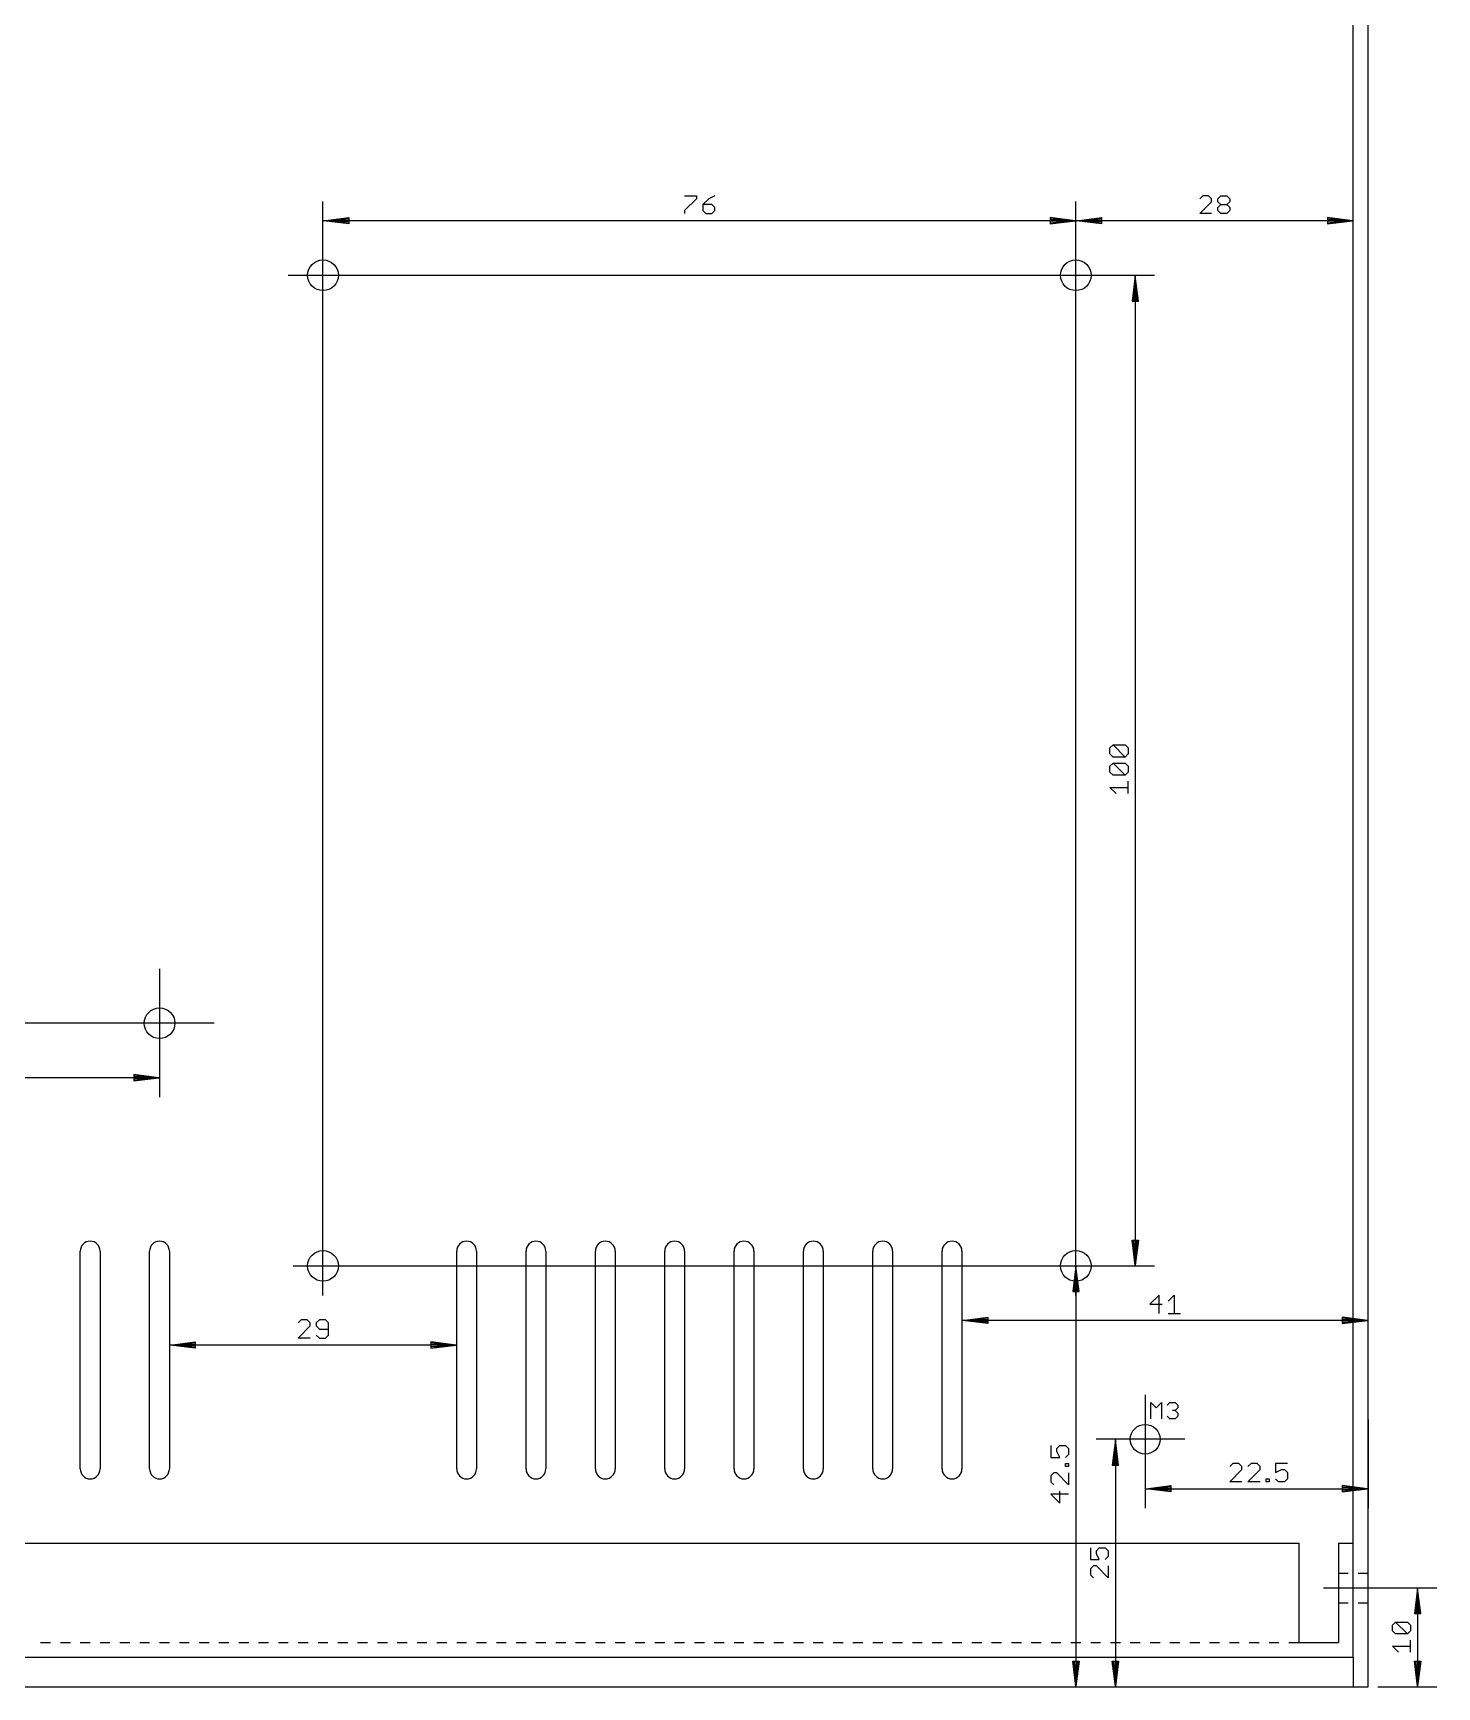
# Model space of a CAD drawing. Extents: x -16 to 648, y -52 to 442.
# Drawn here: x 156.7 to 298.4, y 97 to 263.9 of the extents above; entities that cross this region are included whole.
import ezdxf

# ---------------------------------------------------------------- set-up
doc = ezdxf.new("R2010")
doc.units = 0
for name, color, linetype in [('113', 4, 'CONTINUOUS'), ('138', 213, 'CONTINUOUS'), ('140', 1, 'CONTINUOUS'), ('20', 7, 'CONTINUOUS'), ('47', 2, 'CONTINUOUS')]:
    doc.layers.add(name, color=color, linetype=linetype)

msp = doc.modelspace()

# ---------------------------------------------------------------- linework, layer by layer
at = {"layer": '113'}
for p, q in [((161.5, 119), (161.5, 141)), ((163.5, 141), (163.5, 119)), ((168.5, 119), (168.5, 141)), ((170.5, 141), (170.5, 119)), ((199.5, 119), (199.5, 141)), ((201.5, 141), (201.5, 119)), ((206.5, 119), (206.5, 141)), ((208.5, 141), (208.5, 119)), ((213.5, 119), (213.5, 141)), ((215.5, 141), (215.5, 119)), ((220.5, 119), (220.5, 141)), ((222.5, 141), (222.5, 119)), ((227.5, 119), (227.5, 141)), ((229.5, 141), (229.5, 119)), ((234.5, 119), (234.5, 141)), ((236.5, 141), (236.5, 119)), ((241.5, 119), (241.5, 141)), ((243.5, 141), (243.5, 119)), ((248.5, 119), (248.5, 141)), ((250.5, 141), (250.5, 119))]:
    msp.add_line(p, q, dxfattribs=at)
for centre, start, end in [((162.5, 141), 90, 180), ((162.5, 141), 0, 90), ((169.5, 141), 90, 180), ((169.5, 141), 0, 90), ((200.5, 141), 90, 180), ((200.5, 141), 0, 90), ((207.5, 141), 90, 180), ((207.5, 141), 0, 90), ((214.5, 141), 90, 180), ((214.5, 141), 0, 90), ((221.5, 141), 90, 180), ((221.5, 141), 0, 90), ((228.5, 141), 90, 180), ((228.5, 141), 0, 90), ((235.5, 141), 90, 180), ((235.5, 141), 0, 90), ((242.5, 141), 90, 180), ((242.5, 141), 0, 90), ((249.5, 141), 90, 180), ((249.5, 141), 0, 90), ((162.5, 119), 180, 270), ((162.5, 119), 270, 0), ((169.5, 119), 180, 270), ((169.5, 119), 270, 0), ((200.5, 119), 180, 270), ((200.5, 119), 270, 0), ((207.5, 119), 180, 270), ((207.5, 119), 270, 0), ((214.5, 119), 180, 270), ((214.5, 119), 270, 0), ((221.5, 119), 180, 270), ((221.5, 119), 270, 0), ((228.5, 119), 180, 270), ((228.5, 119), 270, 0), ((235.5, 119), 180, 270), ((235.5, 119), 270, 0), ((242.5, 119), 180, 270), ((242.5, 119), 270, 0), ((249.5, 119), 180, 270), ((249.5, 119), 270, 0)]:
    msp.add_arc(centre, 1, start, end, dxfattribs=at)
at = {"layer": '138'}
for centre in [(186, 239.5), (262, 239.5), (169.5, 164), (186, 139.5), (262, 139.5)]:
    msp.add_circle(centre, 1.55, dxfattribs=at)
at = {"layer": '140'}
msp.add_circle((269, 122), 1.5, dxfattribs=at)
at = {"layer": '20'}
for p, q in [((290, 111.5), (290, 335)), ((291.5, 97), (291.5, 335)), ((5.5, 111.5), (284.5, 111.5)), ((284.5, 111.5), (284.5, 101.5)), ((288.5, 111.5), (288.5, 101.5)), ((288.5, 111.5), (290, 111.5)), ((290, 100), (290, 111.5)), ((288.5, 108.5), (289.5, 108.5)), ((290.5, 108.5), (291.5, 108.5)), ((288.5, 105.5), (289.5, 105.5)), ((290.5, 105.5), (291.5, 105.5)), ((157.5, 101.5), (158.5, 101.5)), ((159.5, 101.5), (160.5, 101.5)), ((161.5, 101.5), (162.5, 101.5)), ((163.5, 101.5), (164.5, 101.5)), ((165.5, 101.5), (166.5, 101.5)), ((167.5, 101.5), (168.5, 101.5)), ((169.5, 101.5), (170.5, 101.5)), ((171.5, 101.5), (172.5, 101.5)), ((173.5, 101.5), (174.5, 101.5)), ((175.5, 101.5), (176.5, 101.5)), ((177.5, 101.5), (178.5, 101.5)), ((179.5, 101.5), (180.5, 101.5)), ((181.5, 101.5), (182.5, 101.5)), ((183.5, 101.5), (184.5, 101.5)), ((185.5, 101.5), (186.5, 101.5)), ((187.5, 101.5), (188.5, 101.5)), ((189.5, 101.5), (190.5, 101.5)), ((191.5, 101.5), (192.5, 101.5)), ((193.5, 101.5), (194.5, 101.5)), ((195.5, 101.5), (196.5, 101.5)), ((197.5, 101.5), (198.5, 101.5)), ((199.5, 101.5), (200.5, 101.5)), ((201.5, 101.5), (202.5, 101.5)), ((203.5, 101.5), (204.5, 101.5)), ((205.5, 101.5), (206.5, 101.5)), ((207.5, 101.5), (208.5, 101.5)), ((209.5, 101.5), (210.5, 101.5)), ((211.5, 101.5), (212.5, 101.5)), ((213.5, 101.5), (214.5, 101.5)), ((215.5, 101.5), (216.5, 101.5)), ((217.5, 101.5), (218.5, 101.5)), ((219.5, 101.5), (220.5, 101.5)), ((221.5, 101.5), (222.5, 101.5)), ((223.5, 101.5), (224.5, 101.5)), ((225.5, 101.5), (226.5, 101.5)), ((227.5, 101.5), (228.5, 101.5)), ((229.5, 101.5), (230.5, 101.5)), ((231.5, 101.5), (232.5, 101.5)), ((233.5, 101.5), (234.5, 101.5)), ((235.5, 101.5), (236.5, 101.5)), ((237.5, 101.5), (238.5, 101.5)), ((239.5, 101.5), (240.5, 101.5)), ((241.5, 101.5), (242.5, 101.5)), ((243.5, 101.5), (244.5, 101.5)), ((245.5, 101.5), (246.5, 101.5)), ((247.5, 101.5), (248.5, 101.5)), ((249.5, 101.5), (250.5, 101.5)), ((251.5, 101.5), (252.5, 101.5)), ((253.5, 101.5), (254.5, 101.5)), ((255.5, 101.5), (256.5, 101.5)), ((257.5, 101.5), (258.5, 101.5)), ((259.5, 101.5), (260.5, 101.5)), ((261.5, 101.5), (262.5, 101.5)), ((263.5, 101.5), (264.5, 101.5)), ((265.5, 101.5), (266.5, 101.5)), ((267.5, 101.5), (268.5, 101.5)), ((269.5, 101.5), (270.5, 101.5)), ((271.5, 101.5), (272.5, 101.5)), ((273.5, 101.5), (274.5, 101.5)), ((275.5, 101.5), (276.5, 101.5)), ((277.5, 101.5), (278.5, 101.5)), ((279.5, 101.5), (280.5, 101.5)), ((281.5, 101.5), (282.5, 101.5)), ((283.5, 101.5), (284.5, 101.5)), ((284.5, 101.5), (288.5, 101.5)), ((0, 100), (290, 100)), ((290, 100), (290, 97)), ((0, 97), (290, 97)), ((290, 97), (291.5, 97))]:
    msp.add_line(p, q, dxfattribs=at)
at = {"layer": '47'}
for p, q in [((222.5083, 247.5299), (223.7072, 247.5299)), ((223.7072, 247.2302), (222.5083, 246.0313)), ((223.7072, 247.5299), (223.7072, 247.2302)), ((224.9494, 247.2302), (224.3499, 246.6308)), ((225.5488, 247.5299), (224.9494, 247.2302)), ((274.8081, 247.5299), (274.5083, 247.2302)), ((275.4075, 247.5299), (274.8081, 247.5299)), ((275.7072, 247.2302), (275.4075, 247.5299)), ((275.7072, 246.9305), (275.7072, 247.2302)), ((276.3499, 247.2302), (276.6496, 247.5299)), ((276.3499, 246.9305), (276.3499, 247.2302)), ((276.6496, 247.5299), (277.2491, 247.5299)), ((277.2491, 247.5299), (277.5488, 247.2302)), ((277.5488, 247.2302), (277.5488, 246.9305)), ((186, 136.5), (186, 246.95)), ((222.5083, 246.0313), (222.5083, 245.7316)), ((224.3499, 246.6308), (224.3499, 246.0313)), ((225.2491, 246.6308), (224.3499, 246.6308)), ((224.3499, 246.0313), (224.6496, 245.7316)), ((224.6496, 245.7316), (225.2491, 245.7316)), ((225.5488, 246.331), (225.2491, 246.6308)), ((225.2491, 245.7316), (225.5488, 246.0313)), ((225.5488, 246.0313), (225.5488, 246.331)), ((262, 243.5), (262, 246.95)), ((262, 136.5), (262, 246.95)), ((274.5083, 245.7316), (275.7072, 246.9305)), ((275.7072, 245.7316), (274.5083, 245.7316)), ((276.6496, 246.6308), (276.3499, 246.9305)), ((276.3499, 246.331), (276.6496, 246.6308)), ((276.3499, 246.0313), (276.3499, 246.331)), ((276.6496, 245.7316), (276.3499, 246.0313)), ((276.6496, 246.6308), (277.2491, 246.6308)), ((277.2491, 245.7316), (276.6496, 245.7316)), ((277.5488, 246.9305), (277.2491, 246.6308)), ((277.2491, 246.6308), (277.5488, 246.331)), ((277.5488, 246.0313), (277.2491, 245.7316)), ((277.5488, 246.331), (277.5488, 246.0313)), ((290, 243), (290, 246.95)), ((186.065, 245), (188.6, 245.3192)), ((186.065, 245), (188.6, 245.26)), ((186.065, 245), (188.6, 245.13)), ((261.935, 245), (186.065, 245)), ((188.6, 244.6808), (186.065, 245)), ((188.6, 244.87), (186.065, 245)), ((188.6, 244.74), (186.065, 245)), ((188.6, 245.3192), (188.6, 244.6808)), ((261.935, 245), (259.4, 245.3192)), ((259.4, 245.3192), (259.4, 244.6808)), ((261.935, 245), (259.4, 245.26)), ((261.935, 245), (259.4, 245.13)), ((259.4, 244.6808), (261.935, 245)), ((259.4, 244.87), (261.935, 245)), ((259.4, 244.74), (261.935, 245)), ((262.065, 245), (264.6, 245.3192)), ((262.065, 245), (264.6, 245.26)), ((262.065, 245), (264.6, 245.13)), ((289.935, 245), (262.065, 245)), ((264.6, 244.6808), (262.065, 245)), ((264.6, 244.87), (262.065, 245)), ((264.6, 244.74), (262.065, 245)), ((264.6, 245.3192), (264.6, 244.6808)), ((289.935, 245), (287.4, 245.3192)), ((287.4, 245.3192), (287.4, 244.6808)), ((289.935, 245), (287.4, 245.26)), ((289.935, 245), (287.4, 245.13)), ((287.4, 244.6808), (289.935, 245)), ((287.4, 244.87), (289.935, 245)), ((287.4, 244.74), (289.935, 245)), ((182.5, 239.5), (269.95, 239.5)), ((268, 239.435), (267.6808, 236.9)), ((268, 239.435), (267.74, 236.9)), ((268, 239.435), (267.87, 236.9)), ((268, 239.435), (268, 139.565)), ((268.3192, 236.9), (268, 239.435)), ((268.13, 236.9), (268, 239.435)), ((268.26, 236.9), (268, 239.435)), ((267.6808, 236.9), (268.3192, 236.9)), ((265.4446, 191.7963), (265.7528, 192.1045)), ((265.7528, 192.1045), (266.9856, 192.1045)), ((266.9856, 190.8717), (265.7528, 192.1045)), ((266.9856, 192.1045), (267.2938, 191.7963)), ((265.4446, 191.1799), (265.4446, 191.7963)), ((265.7528, 190.8717), (265.4446, 191.1799)), ((266.9856, 190.8717), (265.7528, 190.8717)), ((267.2938, 191.1799), (266.9856, 190.8717)), ((267.2938, 191.7963), (267.2938, 191.1799)), ((265.4446, 189.9547), (265.7528, 190.2629)), ((265.4446, 189.3383), (265.4446, 189.9547)), ((265.7528, 189.0301), (265.4446, 189.3383)), ((265.7528, 190.2629), (266.9856, 190.2629)), ((266.9856, 189.0301), (265.7528, 190.2629)), ((266.9856, 189.0301), (265.7528, 189.0301)), ((266.9856, 190.2629), (267.2938, 189.9547)), ((267.2938, 189.3383), (266.9856, 189.0301)), ((267.2938, 189.9547), (267.2938, 189.3383)), ((266.061, 187.1885), (265.4446, 187.8049)), ((265.4446, 187.8049), (267.2938, 187.8049)), ((267.2938, 187.1885), (267.2938, 188.4213)), ((169.5, 169.5), (169.5, 156.55)), ((175, 164), (90.55, 164)), ((169.435, 158.5), (166.9, 158.8192)), ((166.9, 158.8192), (166.9, 158.1808)), ((169.435, 158.5), (166.9, 158.76)), ((169.435, 158.5), (166.9, 158.63)), ((169.435, 158.5), (17.065, 158.5)), ((166.9, 158.1808), (169.435, 158.5)), ((166.9, 158.37), (169.435, 158.5)), ((166.9, 158.24), (169.435, 158.5)), ((268, 139.565), (267.6808, 142.1)), ((267.6808, 142.1), (268.3192, 142.1)), ((268, 139.565), (267.74, 142.1)), ((268, 139.565), (267.87, 142.1)), ((268.3192, 142.1), (268, 139.565)), ((268.13, 142.1), (268, 139.565)), ((268.26, 142.1), (268, 139.565)), ((183, 139.5), (269.95, 139.5)), ((257.5, 139.5), (263.95, 139.5)), ((262, 139.435), (261.6808, 136.9)), ((262, 139.435), (261.74, 136.9)), ((262, 139.435), (261.87, 136.9)), ((262, 139.435), (262, 97.065)), ((262.3192, 136.9), (262, 139.435)), ((262.13, 136.9), (262, 139.435)), ((262.26, 136.9), (262, 139.435)), ((261.6808, 136.9), (262.3192, 136.9)), ((250.5, 136), (250.5, 132.05)), ((270.4075, 136.5554), (269.4829, 135.6308)), ((269.4829, 135.6308), (270.7157, 135.6308)), ((270.4075, 134.7062), (270.4075, 136.5554)), ((271.3245, 135.939), (271.9409, 136.5554)), ((271.9409, 136.5554), (271.9409, 134.7062)), ((291.5, 132.5), (291.5, 135.95)), ((183.7911, 134.0554), (183.4829, 133.7472)), ((184.4075, 134.0554), (183.7911, 134.0554)), ((184.7157, 133.7472), (184.4075, 134.0554)), ((184.7157, 133.439), (184.7157, 133.7472)), ((185.6327, 134.0554), (185.3245, 133.7472)), ((185.3245, 133.7472), (185.3245, 133.439)), ((186.2491, 134.0554), (185.6327, 134.0554)), ((186.5573, 133.7472), (186.2491, 134.0554)), ((186.5573, 132.5144), (186.5573, 133.7472)), ((250.565, 134), (253.1, 134.3192)), ((250.565, 134), (253.1, 134.26)), ((250.565, 134), (253.1, 134.13)), ((291.435, 134), (250.565, 134)), ((253.1, 133.6808), (250.565, 134)), ((253.1, 133.87), (250.565, 134)), ((253.1, 133.74), (250.565, 134)), ((253.1, 134.3192), (253.1, 133.6808)), ((271.3245, 134.7062), (272.5573, 134.7062)), ((291.435, 134), (288.9, 134.3192)), ((288.9, 134.3192), (288.9, 133.6808)), ((291.435, 134), (288.9, 134.26)), ((291.435, 134), (288.9, 134.13)), ((288.9, 133.6808), (291.435, 134)), ((288.9, 133.87), (291.435, 134)), ((288.9, 133.74), (291.435, 134)), ((170.5, 133.5), (170.5, 129.55)), ((183.4829, 132.2062), (184.7157, 133.439)), ((184.7157, 132.2062), (183.4829, 132.2062)), ((185.3245, 133.439), (185.6327, 133.1308)), ((185.3245, 132.5144), (185.6327, 132.2062)), ((185.6327, 133.1308), (186.5573, 133.1308)), ((185.6327, 132.2062), (186.2491, 132.2062)), ((186.2491, 132.2062), (186.5573, 132.5144)), ((199.5, 130), (199.5, 133.45)), ((170.565, 131.5), (173.1, 131.8192)), ((170.565, 131.5), (173.1, 131.76)), ((170.565, 131.5), (173.1, 131.63)), ((199.435, 131.5), (170.565, 131.5)), ((173.1, 131.1808), (170.565, 131.5)), ((173.1, 131.37), (170.565, 131.5)), ((173.1, 131.24), (170.565, 131.5)), ((173.1, 131.8192), (173.1, 131.1808)), ((199.435, 131.5), (196.9, 131.8192)), ((196.9, 131.8192), (196.9, 131.1808)), ((199.435, 131.5), (196.9, 131.76)), ((199.435, 131.5), (196.9, 131.63)), ((196.9, 131.1808), (199.435, 131.5)), ((196.9, 131.37), (199.435, 131.5)), ((196.9, 131.24), (199.435, 131.5)), ((269, 126.5), (269, 115.05)), ((269.5762, 124.0762), (269.5762, 125.7032)), ((269.5762, 125.7032), (270.1185, 125.1609)), ((270.1185, 125.1609), (270.6609, 125.7032)), ((270.6609, 125.7032), (270.6609, 124.0762)), ((271.2134, 125.432), (271.4845, 125.7032)), ((271.4845, 125.7032), (272.0269, 125.7032)), ((272.0269, 125.7032), (272.298, 125.432)), ((272.298, 125.432), (272.298, 125.1609)), ((271.4845, 124.0762), (271.2134, 124.3474)), ((272.0269, 124.0762), (271.4845, 124.0762)), ((272.0269, 124.8897), (271.7557, 124.8897)), ((272.298, 125.1609), (272.0269, 124.8897)), ((272.0269, 124.8897), (272.298, 124.6185)), ((272.298, 124.3474), (272.0269, 124.0762)), ((272.298, 124.6185), (272.298, 124.3474)), ((291.5, 124), (291.5, 115.05)), ((273, 122), (264.05, 122)), ((266, 121.935), (265.6808, 119.4)), ((266, 121.935), (265.74, 119.4)), ((266, 121.935), (265.87, 119.4)), ((266, 121.935), (266, 97.065)), ((266.3192, 119.4), (266, 121.935)), ((266.13, 119.4), (266, 121.935)), ((266.26, 119.4), (266, 121.935)), ((259.4701, 121.3651), (259.4701, 120.1662)), ((260.0695, 121.0654), (260.3692, 121.3651)), ((260.0695, 120.7656), (260.0695, 121.0654)), ((260.3692, 120.1662), (260.0695, 120.7656)), ((260.3692, 121.3651), (260.9687, 121.3651)), ((260.9687, 121.3651), (261.2684, 121.0654)), ((261.2684, 120.4659), (260.9687, 120.1662)), ((261.2684, 121.0654), (261.2684, 120.4659)), ((259.4701, 120.1662), (260.3692, 120.1662)), ((259.7698, 118.6027), (259.4701, 118.303)), ((260.0695, 118.6027), (259.7698, 118.6027)), ((261.2684, 117.4038), (260.0695, 118.6027)), ((260.9687, 119.2454), (260.9687, 119.5451)), ((260.9687, 119.5451), (261.2684, 119.5451)), ((261.2684, 119.2454), (260.9687, 119.2454)), ((261.2684, 119.5451), (261.2684, 119.2454)), ((261.2684, 118.6027), (261.2684, 117.4038)), ((265.6808, 119.4), (266.3192, 119.4)), ((277.8451, 119.5554), (277.5369, 119.2472)), ((277.5369, 117.7062), (278.7697, 118.939)), ((278.4615, 119.5554), (277.8451, 119.5554)), ((278.7697, 119.2472), (278.4615, 119.5554)), ((278.7697, 118.939), (278.7697, 119.2472)), ((279.6866, 119.5554), (279.3784, 119.2472)), ((279.3784, 117.7062), (280.6112, 118.939)), ((280.303, 119.5554), (279.6866, 119.5554)), ((280.6112, 119.2472), (280.303, 119.5554)), ((280.6112, 118.939), (280.6112, 119.2472)), ((283.3736, 119.5554), (282.1408, 119.5554)), ((282.1408, 119.5554), (282.1408, 118.6308)), ((282.1408, 118.6308), (282.7572, 118.939)), ((282.7572, 118.939), (283.0654, 118.939)), ((283.0654, 118.939), (283.3736, 118.6308)), ((283.3736, 118.6308), (283.3736, 118.0144)), ((259.4701, 118.303), (259.4701, 117.7036)), ((259.4701, 117.7036), (259.7698, 117.4038)), ((269.065, 117), (271.6, 117.3192)), ((269.065, 117), (271.6, 117.26)), ((269.065, 117), (271.6, 117.13)), ((269.065, 117), (291.435, 117)), ((271.6, 116.6808), (269.065, 117)), ((271.6, 116.87), (269.065, 117)), ((271.6, 116.74), (269.065, 117)), ((271.6, 117.3192), (271.6, 116.6808)), ((278.7697, 117.7062), (277.5369, 117.7062)), ((280.6112, 117.7062), (279.3784, 117.7062)), ((281.22, 117.7062), (281.22, 118.0144)), ((281.22, 118.0144), (281.5282, 118.0144)), ((281.5282, 117.7062), (281.22, 117.7062)), ((281.5282, 118.0144), (281.5282, 117.7062)), ((282.449, 117.7062), (282.1408, 118.0144)), ((283.0654, 117.7062), (282.449, 117.7062)), ((283.3736, 118.0144), (283.0654, 117.7062)), ((291.435, 117), (288.9, 117.3192)), ((288.9, 117.3192), (288.9, 116.6808)), ((291.435, 117), (288.9, 117.26)), ((291.435, 117), (288.9, 117.13)), ((288.9, 116.6808), (291.435, 117)), ((288.9, 116.87), (291.435, 117)), ((288.9, 116.74), (291.435, 117)), ((261.2684, 116.4614), (259.4701, 116.4614)), ((259.4701, 116.4614), (260.3692, 115.5623)), ((260.3692, 115.5623), (260.3692, 116.7612)), ((263.4701, 111.0488), (263.4701, 109.8499)), ((264.0695, 110.7491), (264.3692, 111.0488)), ((264.0695, 110.4494), (264.0695, 110.7491)), ((264.3692, 109.8499), (264.0695, 110.4494)), ((264.3692, 111.0488), (264.9687, 111.0488)), ((264.9687, 111.0488), (265.2684, 110.7491)), ((265.2684, 110.7491), (265.2684, 110.1496)), ((263.4701, 109.8499), (264.3692, 109.8499)), ((263.7698, 109.2072), (263.4701, 108.9075)), ((263.4701, 108.9075), (263.4701, 108.3081)), ((264.0695, 109.2072), (263.7698, 109.2072)), ((265.2684, 108.0083), (264.0695, 109.2072)), ((265.2684, 110.1496), (264.9687, 109.8499)), ((265.2684, 109.2072), (265.2684, 108.0083)), ((263.4701, 108.3081), (263.7698, 108.0083)), ((287, 107), (298.45, 107)), ((296.5, 106.935), (296.1808, 104.4)), ((296.5, 106.935), (296.24, 104.4)), ((296.5, 106.935), (296.37, 104.4)), ((296.5, 106.935), (296.5, 97.065)), ((296.8192, 104.4), (296.5, 106.935)), ((296.63, 104.4), (296.5, 106.935)), ((296.76, 104.4), (296.5, 106.935)), ((293.9701, 103.2491), (294.2698, 103.5488)), ((294.2698, 103.5488), (295.4687, 103.5488)), ((295.4687, 102.3499), (294.2698, 103.5488)), ((295.4687, 103.5488), (295.7684, 103.2491)), ((296.1808, 104.4), (296.8192, 104.4)), ((293.9701, 102.6496), (293.9701, 103.2491)), ((294.2698, 102.3499), (293.9701, 102.6496)), ((295.4687, 102.3499), (294.2698, 102.3499)), ((295.7684, 102.6496), (295.4687, 102.3499)), ((295.7684, 103.2491), (295.7684, 102.6496)), ((294.5695, 100.5083), (293.9701, 101.1078)), ((293.9701, 101.1078), (295.7684, 101.1078)), ((295.7684, 100.5083), (295.7684, 101.7072)), ((262, 97.065), (261.6808, 99.6)), ((261.6808, 99.6), (262.3192, 99.6)), ((262, 97.065), (261.74, 99.6)), ((262, 97.065), (261.87, 99.6)), ((262.3192, 99.6), (262, 97.065)), ((262.13, 99.6), (262, 97.065)), ((262.26, 99.6), (262, 97.065)), ((266, 97.065), (265.6808, 99.6)), ((265.6808, 99.6), (266.3192, 99.6)), ((266, 97.065), (265.74, 99.6)), ((266, 97.065), (265.87, 99.6)), ((266.3192, 99.6), (266, 97.065)), ((266.13, 99.6), (266, 97.065)), ((266.26, 99.6), (266, 97.065)), ((296.5, 97.065), (296.1808, 99.6)), ((296.1808, 99.6), (296.8192, 99.6)), ((296.5, 97.065), (296.24, 99.6)), ((296.5, 97.065), (296.37, 99.6)), ((296.8192, 99.6), (296.5, 97.065)), ((296.63, 99.6), (296.5, 97.065)), ((296.76, 99.6), (296.5, 97.065)), ((261, 97), (263.95, 97)), ((265.5, 97), (267.95, 97)), ((292.5, 97), (298.45, 97))]:
    msp.add_line(p, q, dxfattribs=at)

doc.saveas('drawing.dxf')
